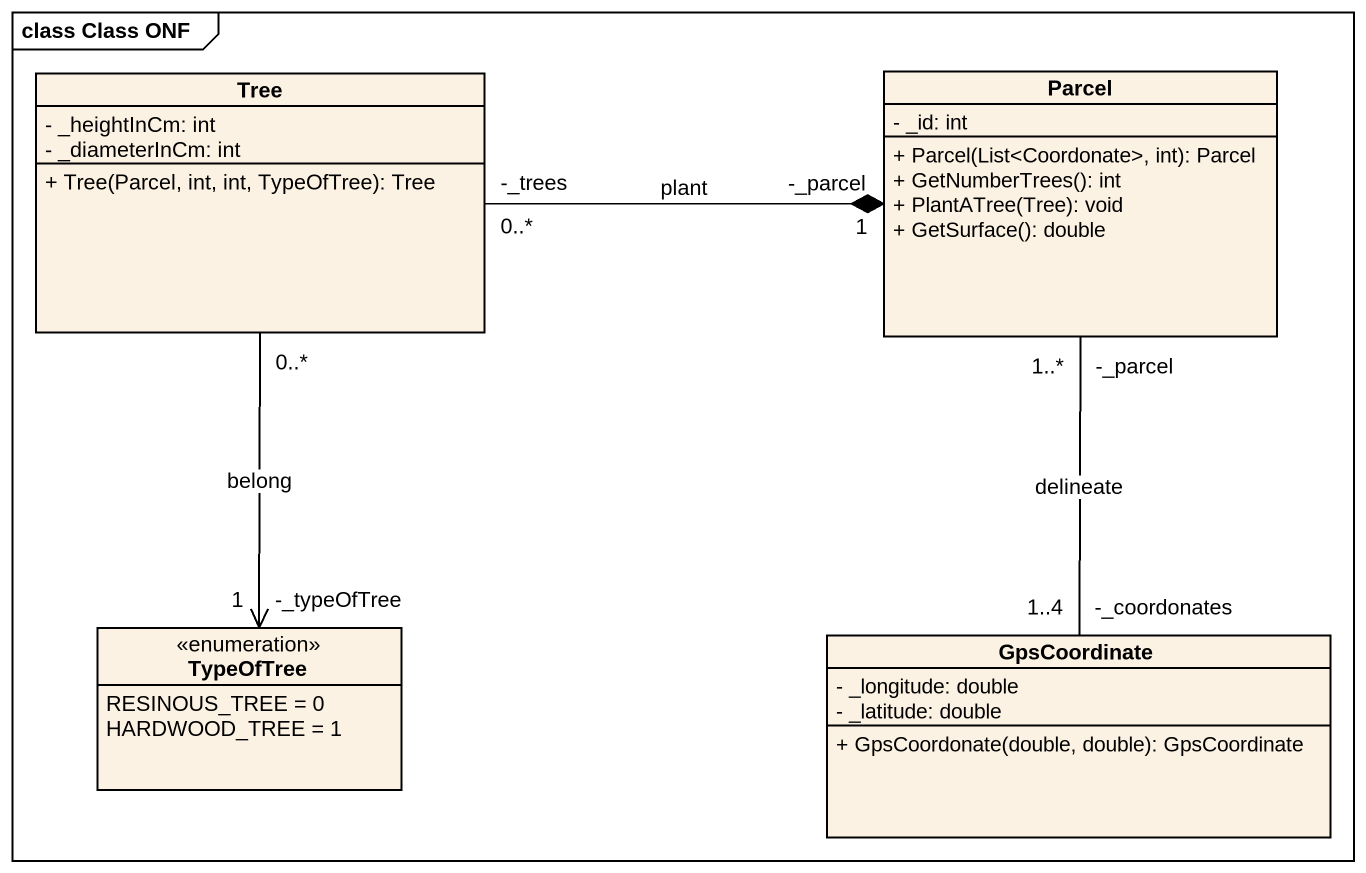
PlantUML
@startuml
mainframe class Class ONF
hide circle
hide empty members
skinparam classAttributeIconSize 0
class Tree {
  - _heightInCm: int
  - _diameterInCm: int
  + Tree(Parcel, int, int, TypeOfTree): Tree
}
class Parcel {
  - _id: int
  + Parcel(List<Coordonate>, int): Parcel
  + GetNumberTrees(): int
  + PlantATree(Tree): void
  + GetSurface(): double
}
enum TypeOfTree {
  RESINOUS_TREE = 0
  HARDWOOD_TREE = 1
}
class GpsCoordinate {
  - _longitude: double
  - _latitude: double
  + GpsCoordonate(double, double): GpsCoordinate
}
Tree "-_trees\n0..*" -right-* "-_parcel\n1" Parcel : plant
Parcel "-_parcel\n1..*" -- "-_coordonates\n1..4" GpsCoordinate : delineate
TypeOfTree "-_typeOfTree\n1" <-up- "0..*" Tree : belong
@enduml
